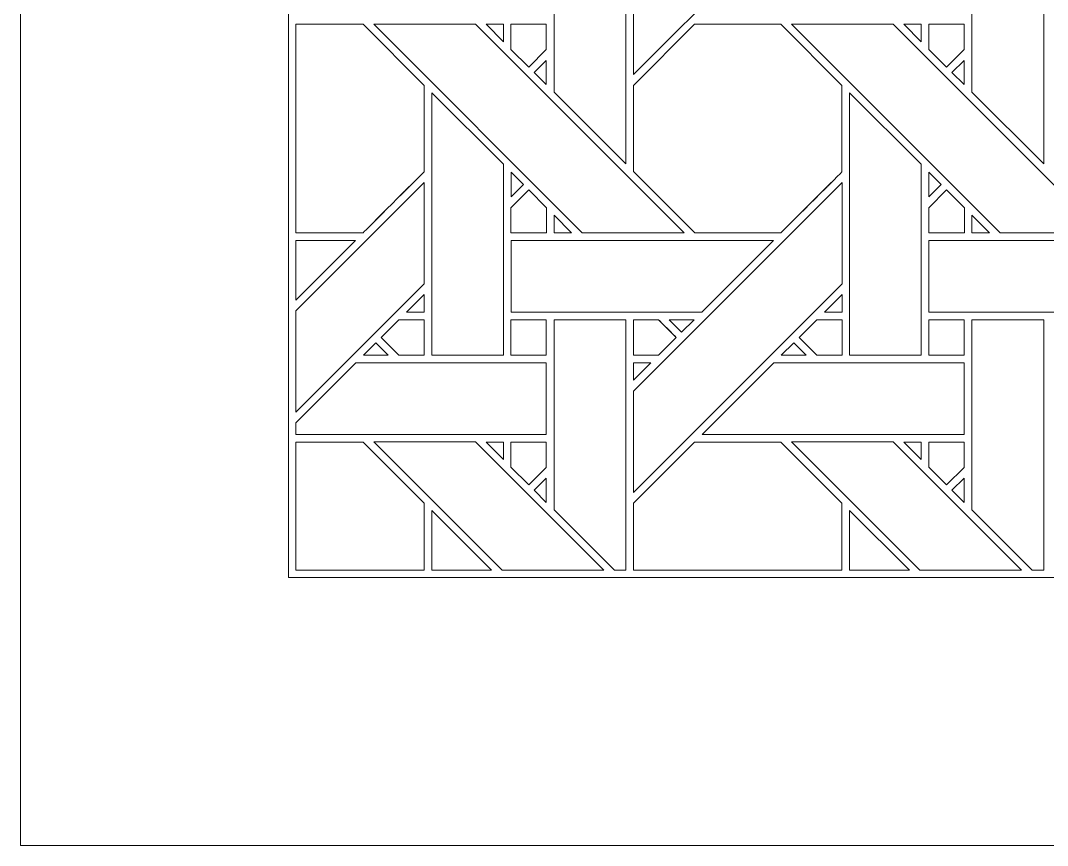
# Model space of a CAD drawing. Header units: inches. Extents: x 8.38 to 16.38, y 5.09 to 13.09.
# Drawn here: x 8.383 to 10.714, y 5.095 to 6.968 of the extents above; entities that cross this region are included whole.
import ezdxf

# ---------------------------------------------------------------- set-up
doc = ezdxf.new("R2010")
doc.units = ezdxf.units.IN
doc.header["$MEASUREMENT"] = 0
doc.layers.add('Design', color=7, linetype='Continuous', lineweight=0)

msp = doc.modelspace()

# ---------------------------------------------------------------- linework, layer by layer
at = {"layer": 'Design'}
for points, knots in [([(8.3829, 13.0948), (8.3829, 13.0948), (8.3829, 5.0948), (8.3829, 5.0948), (8.3829, 5.0948), (16.3829, 5.0948), (16.3829, 5.0948), (16.3829, 5.0948), (16.3829, 13.0948), (16.3829, 13.0948), (16.3829, 13.0948), (8.3829, 13.0948), (8.3829, 13.0948)], [0, 0, 0, 0, 1, 1, 1, 2, 2, 2, 3, 3, 3, 4, 4, 4, 4]), ([(8.9912, 12.4864), (8.9912, 12.4864), (8.9912, 5.7031), (8.9912, 5.7031), (8.9912, 5.7031), (15.7745, 5.7031), (15.7745, 5.7031), (15.7745, 5.7031), (15.7745, 12.4864), (15.7745, 12.4864), (15.7745, 12.4864), (8.9912, 12.4864), (8.9912, 12.4864)], [0, 0, 0, 0, 1, 1, 1, 2, 2, 2, 3, 3, 3, 4, 4, 4, 4]), ([(9.7742, 7.0756), (9.7742, 7.0756), (10.2479, 7.5492), (10.2479, 7.5492), (10.2479, 7.5492), (10.2479, 7.3192), (10.2479, 7.3192), (10.2479, 7.3192), (9.7742, 6.8455), (9.7742, 6.8455), (9.7742, 6.8455), (9.7742, 7.0756), (9.7742, 7.0756)], [0, 0, 0, 0, 1, 1, 1, 2, 2, 2, 3, 3, 3, 4, 4, 4, 4]), ([(9.7571, 7.2377), (9.7571, 7.2377), (9.7571, 6.6426), (9.7571, 6.6426), (9.7571, 6.6426), (9.5942, 6.8055), (9.5942, 6.8055), (9.5942, 6.8055), (9.5942, 7.2377), (9.5942, 7.2377), (9.5942, 7.2377), (9.7571, 7.2377), (9.7571, 7.2377)], [0, 0, 0, 0, 1, 1, 1, 2, 2, 2, 3, 3, 3, 4, 4, 4, 4]), ([(10.7058, 7.2377), (10.7058, 7.2377), (10.7058, 6.6426), (10.7058, 6.6426), (10.7058, 6.6426), (10.5429, 6.8055), (10.5429, 6.8055), (10.5429, 6.8055), (10.5429, 7.2377), (10.5429, 7.2377), (10.5429, 7.2377), (10.7058, 7.2377), (10.7058, 7.2377)], [0, 0, 0, 0, 1, 1, 1, 2, 2, 2, 3, 3, 3, 4, 4, 4, 4]), ([(9.1604, 6.9598), (9.1604, 6.9598), (9.2991, 6.8211), (9.2991, 6.8211), (9.2991, 6.8211), (9.2991, 6.6249), (9.2991, 6.6249), (9.2813, 6.607), (9.1694, 6.4952), (9.1604, 6.4862), (9.1604, 6.4862), (9.0079, 6.4862), (9.0079, 6.4862), (9.0079, 6.4862), (9.0079, 6.9598), (9.0079, 6.9598), (9.0079, 6.9598), (9.1604, 6.9598), (9.1604, 6.9598)], [0, 0, 0, 0, 1, 1, 1, 2, 2, 2, 3, 3, 3, 4, 4, 4, 5, 5, 5, 6, 6, 6, 6]), ([(9.0079, 6.9598), (9.0079, 6.9598), (9.1604, 6.9598), (9.1604, 6.9598), (9.1604, 6.9598), (9.2991, 6.8211), (9.2991, 6.8211), (9.2991, 6.8211), (9.2991, 6.6249), (9.2991, 6.6249), (9.2811, 6.6068), (9.1693, 6.4951), (9.1604, 6.4862), (9.1604, 6.4862), (9.0079, 6.4862), (9.0079, 6.4862), (9.0079, 6.4862), (9.0079, 6.9598), (9.0079, 6.9598)], [0, 0, 0, 0, 1, 1, 1, 2, 2, 2, 3, 3, 3, 4, 4, 4, 5, 5, 5, 6, 6, 6, 6]), ([(9.4156, 6.9599), (9.4156, 6.9599), (9.8892, 6.4862), (9.8892, 6.4862), (9.8892, 6.4862), (9.6582, 6.4862), (9.6582, 6.4862), (9.6582, 6.4862), (9.1846, 6.9599), (9.1846, 6.9599), (9.1846, 6.9599), (9.4156, 6.9599), (9.4156, 6.9599)], [0, 0, 0, 0, 1, 1, 1, 2, 2, 2, 3, 3, 3, 4, 4, 4, 4]), ([(9.4791, 6.9599), (9.4791, 6.9599), (9.4791, 6.92), (9.4791, 6.92), (9.4791, 6.92), (9.4397, 6.9599), (9.4397, 6.9599), (9.4397, 6.9599), (9.4791, 6.9599), (9.4791, 6.9599)], [0, 0, 0, 0, 1, 1, 1, 2, 2, 2, 3, 3, 3, 3]), ([(9.5766, 6.9599), (9.5766, 6.9599), (9.5766, 6.9023), (9.5766, 6.9023), (9.5766, 6.9023), (9.5366, 6.8623), (9.5366, 6.8623), (9.5366, 6.8623), (9.4963, 6.9027), (9.4963, 6.9027), (9.4963, 6.9027), (9.4963, 6.9599), (9.4963, 6.9599), (9.4963, 6.9599), (9.5766, 6.9599), (9.5766, 6.9599)], [0, 0, 0, 0, 1, 1, 1, 2, 2, 2, 3, 3, 3, 4, 4, 4, 5, 5, 5, 5]), ([(9.5366, 6.8623), (9.5366, 6.8623), (9.4963, 6.9027), (9.4963, 6.9027), (9.4963, 6.9027), (9.4963, 6.9599), (9.4963, 6.9599), (9.4963, 6.9599), (9.5766, 6.9599), (9.5766, 6.9599), (9.5766, 6.9599), (9.5766, 6.9023), (9.5766, 6.9023), (9.5766, 6.9023), (9.5366, 6.8623), (9.5366, 6.8623)], [0, 0, 0, 0, 1, 1, 1, 2, 2, 2, 3, 3, 3, 4, 4, 4, 5, 5, 5, 5]), ([(9.7742, 6.6255), (9.7742, 6.6255), (9.7742, 6.8211), (9.7742, 6.8211), (9.7742, 6.8211), (9.9129, 6.9598), (9.9129, 6.9598), (9.9129, 6.9598), (10.1091, 6.9598), (10.1091, 6.9598), (10.1091, 6.9598), (10.2478, 6.8211), (10.2478, 6.8211), (10.2478, 6.8211), (10.2478, 6.6249), (10.2478, 6.6249), (10.23, 6.607), (10.1181, 6.4952), (10.1091, 6.4862), (10.1091, 6.4862), (9.9134, 6.4862), (9.9134, 6.4862), (9.9134, 6.4862), (9.7742, 6.6255), (9.7742, 6.6255)], [0, 0, 0, 0, 1, 1, 1, 2, 2, 2, 3, 3, 3, 4, 4, 4, 5, 5, 5, 6, 6, 6, 7, 7, 7, 8, 8, 8, 8]), ([(9.7742, 6.8211), (9.7742, 6.8211), (9.9129, 6.9598), (9.9129, 6.9598), (9.9129, 6.9598), (10.1091, 6.9598), (10.1091, 6.9598), (10.1091, 6.9598), (10.2478, 6.8211), (10.2478, 6.8211), (10.2478, 6.8211), (10.2478, 6.6249), (10.2478, 6.6249), (10.2297, 6.6066), (10.1178, 6.4949), (10.1091, 6.4862), (10.1091, 6.4862), (9.9134, 6.4862), (9.9134, 6.4862), (9.9134, 6.4862), (9.7742, 6.6255), (9.7742, 6.6255), (9.7742, 6.6255), (9.7742, 6.8211), (9.7742, 6.8211)], [0, 0, 0, 0, 1, 1, 1, 2, 2, 2, 3, 3, 3, 4, 4, 4, 5, 5, 5, 6, 6, 6, 7, 7, 7, 8, 8, 8, 8]), ([(10.1334, 6.9599), (10.1334, 6.9599), (10.3643, 6.9599), (10.3643, 6.9599), (10.3643, 6.9599), (10.838, 6.4862), (10.838, 6.4862), (10.838, 6.4862), (10.6069, 6.4862), (10.6069, 6.4862), (10.6069, 6.4862), (10.1334, 6.9599), (10.1334, 6.9599)], [0, 0, 0, 0, 1, 1, 1, 2, 2, 2, 3, 3, 3, 4, 4, 4, 4]), ([(10.4279, 6.9599), (10.4279, 6.9599), (10.4279, 6.9201), (10.4279, 6.9201), (10.4279, 6.9201), (10.3884, 6.9599), (10.3884, 6.9599), (10.3884, 6.9599), (10.4279, 6.9599), (10.4279, 6.9599)], [0, 0, 0, 0, 1, 1, 1, 2, 2, 2, 3, 3, 3, 3]), ([(10.5253, 6.9599), (10.5253, 6.9599), (10.5253, 6.9023), (10.5253, 6.9023), (10.5253, 6.9023), (10.4854, 6.8623), (10.4854, 6.8623), (10.4854, 6.8623), (10.445, 6.9027), (10.445, 6.9027), (10.445, 6.9027), (10.445, 6.9599), (10.445, 6.9599), (10.445, 6.9599), (10.5253, 6.9599), (10.5253, 6.9599)], [0, 0, 0, 0, 1, 1, 1, 2, 2, 2, 3, 3, 3, 4, 4, 4, 5, 5, 5, 5]), ([(10.4854, 6.8623), (10.4854, 6.8623), (10.445, 6.9027), (10.445, 6.9027), (10.445, 6.9027), (10.445, 6.9599), (10.445, 6.9599), (10.445, 6.9599), (10.5253, 6.9599), (10.5253, 6.9599), (10.5253, 6.9599), (10.5253, 6.9023), (10.5253, 6.9023), (10.5253, 6.9023), (10.4854, 6.8623), (10.4854, 6.8623)], [0, 0, 0, 0, 1, 1, 1, 2, 2, 2, 3, 3, 3, 4, 4, 4, 5, 5, 5, 5]), ([(9.5766, 6.878), (9.5766, 6.878), (9.5766, 6.8229), (9.5766, 6.8229), (9.5766, 6.8229), (9.5488, 6.8503), (9.5488, 6.8503), (9.5488, 6.8503), (9.5766, 6.878), (9.5766, 6.878)], [0, 0, 0, 0, 1, 1, 1, 2, 2, 2, 3, 3, 3, 3]), ([(10.5253, 6.878), (10.5253, 6.878), (10.5253, 6.8229), (10.5253, 6.8229), (10.5253, 6.8229), (10.4976, 6.8503), (10.4976, 6.8503), (10.4976, 6.8503), (10.5253, 6.878), (10.5253, 6.878)], [0, 0, 0, 0, 1, 1, 1, 2, 2, 2, 3, 3, 3, 3]), ([(9.4791, 6.6419), (9.4791, 6.6419), (9.4791, 6.2082), (9.4791, 6.2082), (9.4791, 6.2082), (9.3163, 6.2082), (9.3163, 6.2082), (9.3163, 6.2082), (9.3163, 6.8041), (9.3163, 6.8041), (9.3163, 6.8041), (9.4791, 6.6419), (9.4791, 6.6419)], [0, 0, 0, 0, 1, 1, 1, 2, 2, 2, 3, 3, 3, 4, 4, 4, 4]), ([(10.4278, 6.6419), (10.4278, 6.6419), (10.4278, 6.2082), (10.4278, 6.2082), (10.4278, 6.2082), (10.265, 6.2082), (10.265, 6.2082), (10.265, 6.2082), (10.265, 6.8041), (10.265, 6.8041), (10.265, 6.8041), (10.4278, 6.6419), (10.4278, 6.6419)], [0, 0, 0, 0, 1, 1, 1, 2, 2, 2, 3, 3, 3, 4, 4, 4, 4]), ([(9.4964, 6.5677), (9.4964, 6.5677), (9.4964, 6.6244), (9.4964, 6.6244), (9.4964, 6.6244), (9.5246, 6.5958), (9.5246, 6.5958), (9.5246, 6.5958), (9.4964, 6.5677), (9.4964, 6.5677)], [0, 0, 0, 0, 1, 1, 1, 2, 2, 2, 3, 3, 3, 3]), ([(10.4451, 6.5677), (10.4451, 6.5677), (10.4451, 6.6244), (10.4451, 6.6244), (10.4451, 6.6244), (10.4733, 6.5958), (10.4733, 6.5958), (10.4733, 6.5958), (10.4451, 6.5677), (10.4451, 6.5677)], [0, 0, 0, 0, 1, 1, 1, 2, 2, 2, 3, 3, 3, 3]), ([(9.2992, 6.6005), (9.2992, 6.6005), (9.2992, 6.3705), (9.2992, 6.3705), (9.2992, 6.3705), (9.0079, 6.0792), (9.0079, 6.0792), (9.0079, 6.0792), (9.0079, 6.3092), (9.0079, 6.3092), (9.0079, 6.3092), (9.2992, 6.6005), (9.2992, 6.6005)], [0, 0, 0, 0, 1, 1, 1, 2, 2, 2, 3, 3, 3, 4, 4, 4, 4]), ([(9.7742, 6.1269), (9.7742, 6.1269), (10.2479, 6.6005), (10.2479, 6.6005), (10.2479, 6.6005), (10.2479, 6.3705), (10.2479, 6.3705), (10.2479, 6.3705), (9.7742, 5.8968), (9.7742, 5.8968), (9.7742, 5.8968), (9.7742, 6.1269), (9.7742, 6.1269)], [0, 0, 0, 0, 1, 1, 1, 2, 2, 2, 3, 3, 3, 4, 4, 4, 4]), ([(9.4963, 6.486), (9.4963, 6.486), (9.4963, 6.5433), (9.4963, 6.5433), (9.4963, 6.5433), (9.5367, 6.5836), (9.5367, 6.5836), (9.5367, 6.5836), (9.577, 6.5433), (9.577, 6.5433), (9.577, 6.5433), (9.577, 6.486), (9.577, 6.486), (9.577, 6.486), (9.4963, 6.486), (9.4963, 6.486)], [0, 0, 0, 0, 1, 1, 1, 2, 2, 2, 3, 3, 3, 4, 4, 4, 5, 5, 5, 5]), ([(9.5367, 6.5836), (9.5367, 6.5836), (9.577, 6.5433), (9.577, 6.5433), (9.577, 6.5433), (9.577, 6.486), (9.577, 6.486), (9.577, 6.486), (9.4963, 6.486), (9.4963, 6.486), (9.4963, 6.486), (9.4963, 6.5433), (9.4963, 6.5433), (9.4963, 6.5433), (9.5367, 6.5836), (9.5367, 6.5836)], [0, 0, 0, 0, 1, 1, 1, 2, 2, 2, 3, 3, 3, 4, 4, 4, 5, 5, 5, 5]), ([(10.4451, 6.486), (10.4451, 6.486), (10.4451, 6.5433), (10.4451, 6.5433), (10.4451, 6.5433), (10.4854, 6.5836), (10.4854, 6.5836), (10.4854, 6.5836), (10.5257, 6.5433), (10.5257, 6.5433), (10.5257, 6.5433), (10.5257, 6.486), (10.5257, 6.486), (10.5257, 6.486), (10.4451, 6.486), (10.4451, 6.486)], [0, 0, 0, 0, 1, 1, 1, 2, 2, 2, 3, 3, 3, 4, 4, 4, 5, 5, 5, 5]), ([(10.4451, 6.486), (10.4451, 6.486), (10.4451, 6.5433), (10.4451, 6.5433), (10.4451, 6.5433), (10.4854, 6.5836), (10.4854, 6.5836), (10.4854, 6.5836), (10.5257, 6.5433), (10.5257, 6.5433), (10.5257, 6.5433), (10.5257, 6.486), (10.5257, 6.486), (10.5257, 6.486), (10.4451, 6.486), (10.4451, 6.486)], [0, 0, 0, 0, 1, 1, 1, 2, 2, 2, 3, 3, 3, 4, 4, 4, 5, 5, 5, 5]), ([(9.634, 6.4862), (9.634, 6.4862), (9.5943, 6.4862), (9.5943, 6.4862), (9.5943, 6.4862), (9.5943, 6.526), (9.5943, 6.526), (9.5943, 6.526), (9.634, 6.4862), (9.634, 6.4862)], [0, 0, 0, 0, 1, 1, 1, 2, 2, 2, 3, 3, 3, 3]), ([(10.5827, 6.4862), (10.5827, 6.4862), (10.543, 6.4862), (10.543, 6.4862), (10.543, 6.4862), (10.543, 6.526), (10.543, 6.526), (10.543, 6.526), (10.5827, 6.4862), (10.5827, 6.4862)], [0, 0, 0, 0, 1, 1, 1, 2, 2, 2, 3, 3, 3, 3]), ([(9.1433, 6.469), (9.1433, 6.469), (9.0079, 6.3335), (9.0079, 6.3335), (9.0079, 6.3335), (9.0079, 6.469), (9.0079, 6.469), (9.0079, 6.469), (9.1433, 6.469), (9.1433, 6.469)], [0, 0, 0, 0, 1, 1, 1, 2, 2, 2, 3, 3, 3, 3]), ([(9.4964, 6.3063), (9.4964, 6.3063), (9.4964, 6.469), (9.4964, 6.469), (9.4964, 6.469), (10.0921, 6.469), (10.0921, 6.469), (10.0921, 6.469), (9.9293, 6.3063), (9.9293, 6.3063), (9.9293, 6.3063), (9.4964, 6.3063), (9.4964, 6.3063)], [0, 0, 0, 0, 1, 1, 1, 2, 2, 2, 3, 3, 3, 4, 4, 4, 4]), ([(10.4451, 6.3063), (10.4451, 6.3063), (10.4451, 6.469), (10.4451, 6.469), (10.4451, 6.469), (11.0408, 6.469), (11.0408, 6.469), (11.0408, 6.469), (10.8781, 6.3063), (10.8781, 6.3063), (10.8781, 6.3063), (10.4451, 6.3063), (10.4451, 6.3063)], [0, 0, 0, 0, 1, 1, 1, 2, 2, 2, 3, 3, 3, 4, 4, 4, 4]), ([(9.2594, 6.3063), (9.2594, 6.3063), (9.2992, 6.3461), (9.2992, 6.3461), (9.2992, 6.3461), (9.2992, 6.3063), (9.2992, 6.3063), (9.2992, 6.3063), (9.2594, 6.3063), (9.2594, 6.3063)], [0, 0, 0, 0, 1, 1, 1, 2, 2, 2, 3, 3, 3, 3]), ([(10.2081, 6.3063), (10.2081, 6.3063), (10.2479, 6.3461), (10.2479, 6.3461), (10.2479, 6.3461), (10.2479, 6.3063), (10.2479, 6.3063), (10.2479, 6.3063), (10.2081, 6.3063), (10.2081, 6.3063)], [0, 0, 0, 0, 1, 1, 1, 2, 2, 2, 3, 3, 3, 3]), ([(9.2421, 6.289), (9.2421, 6.289), (9.2991, 6.289), (9.2991, 6.289), (9.2991, 6.289), (9.2991, 6.2082), (9.2991, 6.2082), (9.2991, 6.2082), (9.242, 6.2082), (9.242, 6.2082), (9.242, 6.2082), (9.2017, 6.2486), (9.2017, 6.2486), (9.2017, 6.2486), (9.2421, 6.289), (9.2421, 6.289)], [0, 0, 0, 0, 1, 1, 1, 2, 2, 2, 3, 3, 3, 4, 4, 4, 5, 5, 5, 5]), ([(9.2991, 6.289), (9.2991, 6.289), (9.2991, 6.2082), (9.2991, 6.2082), (9.2991, 6.2082), (9.242, 6.2082), (9.242, 6.2082), (9.242, 6.2082), (9.2017, 6.2486), (9.2017, 6.2486), (9.2017, 6.2486), (9.2421, 6.289), (9.2421, 6.289), (9.2421, 6.289), (9.2991, 6.289), (9.2991, 6.289)], [0, 0, 0, 0, 1, 1, 1, 2, 2, 2, 3, 3, 3, 4, 4, 4, 5, 5, 5, 5]), ([(9.4963, 6.2082), (9.4963, 6.2082), (9.4963, 6.289), (9.4963, 6.289), (9.4963, 6.289), (9.5766, 6.289), (9.5766, 6.289), (9.5766, 6.289), (9.5766, 6.2082), (9.5766, 6.2082), (9.5766, 6.2082), (9.4963, 6.2082), (9.4963, 6.2082)], [0, 0, 0, 0, 1, 1, 1, 2, 2, 2, 3, 3, 3, 4, 4, 4, 4]), ([(9.5766, 6.289), (9.5766, 6.289), (9.5766, 6.2082), (9.5766, 6.2082), (9.5766, 6.2082), (9.4963, 6.2082), (9.4963, 6.2082), (9.4963, 6.2082), (9.4963, 6.289), (9.4963, 6.289), (9.4963, 6.289), (9.5766, 6.289), (9.5766, 6.289)], [0, 0, 0, 0, 1, 1, 1, 2, 2, 2, 3, 3, 3, 4, 4, 4, 4]), ([(9.7571, 5.7198), (9.7571, 5.7198), (9.7312, 5.7198), (9.7312, 5.7198), (9.7312, 5.7198), (9.5942, 5.8568), (9.5942, 5.8568), (9.5942, 5.8568), (9.5942, 6.289), (9.5942, 6.289), (9.5942, 6.289), (9.7571, 6.289), (9.7571, 6.289), (9.7571, 6.289), (9.7571, 5.7198), (9.7571, 5.7198)], [0, 0, 0, 0, 1, 1, 1, 2, 2, 2, 3, 3, 3, 4, 4, 4, 5, 5, 5, 5]), ([(9.8716, 6.2486), (9.8716, 6.2486), (9.8312, 6.2082), (9.8312, 6.2082), (9.8312, 6.2082), (9.7742, 6.2082), (9.7742, 6.2082), (9.7742, 6.2082), (9.7742, 6.289), (9.7742, 6.289), (9.7742, 6.289), (9.8313, 6.289), (9.8313, 6.289), (9.8364, 6.2839), (9.8672, 6.2531), (9.8716, 6.2486)], [0, 0, 0, 0, 1, 1, 1, 2, 2, 2, 3, 3, 3, 4, 4, 4, 5, 5, 5, 5]), ([(9.7742, 6.289), (9.7742, 6.289), (9.8313, 6.289), (9.8313, 6.289), (9.8369, 6.2834), (9.8716, 6.2486), (9.8716, 6.2486), (9.8716, 6.2486), (9.8312, 6.2082), (9.8312, 6.2082), (9.8312, 6.2082), (9.7742, 6.2082), (9.7742, 6.2082), (9.7742, 6.2082), (9.7742, 6.289), (9.7742, 6.289)], [0, 0, 0, 0, 1, 1, 1, 2, 2, 2, 3, 3, 3, 4, 4, 4, 5, 5, 5, 5]), ([(9.9121, 6.289), (9.9121, 6.289), (9.8838, 6.2608), (9.8838, 6.2608), (9.8838, 6.2608), (9.8556, 6.289), (9.8556, 6.289), (9.8556, 6.289), (9.9121, 6.289), (9.9121, 6.289)], [0, 0, 0, 0, 1, 1, 1, 2, 2, 2, 3, 3, 3, 3]), ([(10.1908, 6.289), (10.1908, 6.289), (10.2479, 6.289), (10.2479, 6.289), (10.2479, 6.289), (10.2479, 6.2082), (10.2479, 6.2082), (10.2479, 6.2082), (10.1907, 6.2082), (10.1907, 6.2082), (10.1907, 6.2082), (10.1504, 6.2486), (10.1504, 6.2486), (10.1504, 6.2486), (10.1908, 6.289), (10.1908, 6.289)], [0, 0, 0, 0, 1, 1, 1, 2, 2, 2, 3, 3, 3, 4, 4, 4, 5, 5, 5, 5]), ([(10.1504, 6.2486), (10.1504, 6.2486), (10.1908, 6.289), (10.1908, 6.289), (10.1908, 6.289), (10.2479, 6.289), (10.2479, 6.289), (10.2479, 6.289), (10.2479, 6.2082), (10.2479, 6.2082), (10.2479, 6.2082), (10.1907, 6.2082), (10.1907, 6.2082), (10.1907, 6.2082), (10.1504, 6.2486), (10.1504, 6.2486)], [0, 0, 0, 0, 1, 1, 1, 2, 2, 2, 3, 3, 3, 4, 4, 4, 5, 5, 5, 5]), ([(10.4451, 6.2082), (10.4451, 6.2082), (10.4451, 6.289), (10.4451, 6.289), (10.4451, 6.289), (10.5253, 6.289), (10.5253, 6.289), (10.5253, 6.289), (10.5253, 6.2082), (10.5253, 6.2082), (10.5253, 6.2082), (10.4451, 6.2082), (10.4451, 6.2082)], [0, 0, 0, 0, 1, 1, 1, 2, 2, 2, 3, 3, 3, 4, 4, 4, 4]), ([(10.4451, 6.289), (10.4451, 6.289), (10.5253, 6.289), (10.5253, 6.289), (10.5253, 6.289), (10.5253, 6.2082), (10.5253, 6.2082), (10.5253, 6.2082), (10.4451, 6.2082), (10.4451, 6.2082), (10.4451, 6.2082), (10.4451, 6.289), (10.4451, 6.289)], [0, 0, 0, 0, 1, 1, 1, 2, 2, 2, 3, 3, 3, 4, 4, 4, 4]), ([(10.7058, 5.7198), (10.7058, 5.7198), (10.6799, 5.7198), (10.6799, 5.7198), (10.6799, 5.7198), (10.5429, 5.8568), (10.5429, 5.8568), (10.5429, 5.8568), (10.5429, 6.289), (10.5429, 6.289), (10.5429, 6.289), (10.7058, 6.289), (10.7058, 6.289), (10.7058, 6.289), (10.7058, 5.7198), (10.7058, 5.7198)], [0, 0, 0, 0, 1, 1, 1, 2, 2, 2, 3, 3, 3, 4, 4, 4, 5, 5, 5, 5]), ([(9.2178, 6.2082), (9.2178, 6.2082), (9.1613, 6.2082), (9.1613, 6.2082), (9.1613, 6.2082), (9.1896, 6.2365), (9.1896, 6.2365), (9.1896, 6.2365), (9.2178, 6.2082), (9.2178, 6.2082)], [0, 0, 0, 0, 1, 1, 1, 2, 2, 2, 3, 3, 3, 3]), ([(10.1666, 6.2082), (10.1666, 6.2082), (10.11, 6.2082), (10.11, 6.2082), (10.11, 6.2082), (10.1383, 6.2365), (10.1383, 6.2365), (10.1383, 6.2365), (10.1666, 6.2082), (10.1666, 6.2082)], [0, 0, 0, 0, 1, 1, 1, 2, 2, 2, 3, 3, 3, 3]), ([(9.0079, 6.0283), (9.0079, 6.0283), (9.0079, 6.0548), (9.0079, 6.0548), (9.0079, 6.0548), (9.1442, 6.1911), (9.1442, 6.1911), (9.1442, 6.1911), (9.5766, 6.1911), (9.5766, 6.1911), (9.5766, 6.1911), (9.5766, 6.0283), (9.5766, 6.0283), (9.5766, 6.0283), (9.0079, 6.0283), (9.0079, 6.0283)], [0, 0, 0, 0, 1, 1, 1, 2, 2, 2, 3, 3, 3, 4, 4, 4, 5, 5, 5, 5]), ([(9.8141, 6.1911), (9.8141, 6.1911), (9.7742, 6.1513), (9.7742, 6.1513), (9.7742, 6.1513), (9.7742, 6.1911), (9.7742, 6.1911), (9.7742, 6.1911), (9.8141, 6.1911), (9.8141, 6.1911)], [0, 0, 0, 0, 1, 1, 1, 2, 2, 2, 3, 3, 3, 3]), ([(9.9301, 6.0283), (9.9301, 6.0283), (10.0929, 6.1911), (10.0929, 6.1911), (10.0929, 6.1911), (10.5253, 6.1911), (10.5253, 6.1911), (10.5253, 6.1911), (10.5253, 6.0283), (10.5253, 6.0283), (10.5253, 6.0283), (9.9301, 6.0283), (9.9301, 6.0283)], [0, 0, 0, 0, 1, 1, 1, 2, 2, 2, 3, 3, 3, 4, 4, 4, 4]), ([(9.0079, 5.7198), (9.0079, 5.7198), (9.0079, 6.0111), (9.0079, 6.0111), (9.0079, 6.0111), (9.1604, 6.0111), (9.1604, 6.0111), (9.1604, 6.0111), (9.2991, 5.8724), (9.2991, 5.8724), (9.2991, 5.8724), (9.2991, 5.7198), (9.2991, 5.7198), (9.2991, 5.7198), (9.0079, 5.7198), (9.0079, 5.7198)], [0, 0, 0, 0, 1, 1, 1, 2, 2, 2, 3, 3, 3, 4, 4, 4, 5, 5, 5, 5]), ([(9.0079, 5.7198), (9.0079, 5.7198), (9.0079, 6.0111), (9.0079, 6.0111), (9.0079, 6.0111), (9.1604, 6.0111), (9.1604, 6.0111), (9.1604, 6.0111), (9.2991, 5.8724), (9.2991, 5.8724), (9.2991, 5.8724), (9.2991, 5.7198), (9.2991, 5.7198), (9.2991, 5.7198), (9.0079, 5.7198), (9.0079, 5.7198)], [0, 0, 0, 0, 1, 1, 1, 2, 2, 2, 3, 3, 3, 4, 4, 4, 5, 5, 5, 5]), ([(9.1846, 6.0112), (9.1846, 6.0112), (9.4156, 6.0112), (9.4156, 6.0112), (9.4156, 6.0112), (9.707, 5.7198), (9.707, 5.7198), (9.707, 5.7198), (9.476, 5.7198), (9.476, 5.7198), (9.476, 5.7198), (9.1846, 6.0112), (9.1846, 6.0112)], [0, 0, 0, 0, 1, 1, 1, 2, 2, 2, 3, 3, 3, 4, 4, 4, 4]), ([(9.4791, 6.0111), (9.4791, 6.0111), (9.4791, 5.9713), (9.4791, 5.9713), (9.4791, 5.9713), (9.4397, 6.0111), (9.4397, 6.0111), (9.4397, 6.0111), (9.4791, 6.0111), (9.4791, 6.0111)], [0, 0, 0, 0, 1, 1, 1, 2, 2, 2, 3, 3, 3, 3]), ([(9.5766, 6.0111), (9.5766, 6.0111), (9.5766, 5.9535), (9.5766, 5.9535), (9.5766, 5.9535), (9.5366, 5.9136), (9.5366, 5.9136), (9.5366, 5.9136), (9.4963, 5.9539), (9.4963, 5.9539), (9.4963, 5.9539), (9.4963, 6.0111), (9.4963, 6.0111), (9.4963, 6.0111), (9.5766, 6.0111), (9.5766, 6.0111)], [0, 0, 0, 0, 1, 1, 1, 2, 2, 2, 3, 3, 3, 4, 4, 4, 5, 5, 5, 5]), ([(9.5366, 5.9136), (9.5366, 5.9136), (9.4963, 5.9539), (9.4963, 5.9539), (9.4963, 5.9539), (9.4963, 6.0111), (9.4963, 6.0111), (9.4963, 6.0111), (9.5766, 6.0111), (9.5766, 6.0111), (9.5766, 6.0111), (9.5766, 5.9535), (9.5766, 5.9535), (9.5766, 5.9535), (9.5366, 5.9136), (9.5366, 5.9136)], [0, 0, 0, 0, 1, 1, 1, 2, 2, 2, 3, 3, 3, 4, 4, 4, 5, 5, 5, 5]), ([(9.7742, 5.7198), (9.7742, 5.7198), (9.7742, 5.8724), (9.7742, 5.8724), (9.7742, 5.8724), (9.9129, 6.0111), (9.9129, 6.0111), (9.9129, 6.0111), (10.1091, 6.0111), (10.1091, 6.0111), (10.1091, 6.0111), (10.2478, 5.8724), (10.2478, 5.8724), (10.2478, 5.8724), (10.2478, 5.7198), (10.2478, 5.7198), (10.2478, 5.7198), (9.7742, 5.7198), (9.7742, 5.7198)], [0, 0, 0, 0, 1, 1, 1, 2, 2, 2, 3, 3, 3, 4, 4, 4, 5, 5, 5, 6, 6, 6, 6]), ([(9.7742, 5.7198), (9.7742, 5.7198), (9.7742, 5.8724), (9.7742, 5.8724), (9.7742, 5.8724), (9.9129, 6.0111), (9.9129, 6.0111), (9.9129, 6.0111), (10.1091, 6.0111), (10.1091, 6.0111), (10.1091, 6.0111), (10.2478, 5.8724), (10.2478, 5.8724), (10.2478, 5.8724), (10.2478, 5.7198), (10.2478, 5.7198), (10.2478, 5.7198), (9.7742, 5.7198), (9.7742, 5.7198)], [0, 0, 0, 0, 1, 1, 1, 2, 2, 2, 3, 3, 3, 4, 4, 4, 5, 5, 5, 6, 6, 6, 6]), ([(10.1334, 6.0112), (10.1334, 6.0112), (10.3643, 6.0112), (10.3643, 6.0112), (10.3643, 6.0112), (10.6557, 5.7198), (10.6557, 5.7198), (10.6557, 5.7198), (10.4247, 5.7198), (10.4247, 5.7198), (10.4247, 5.7198), (10.1334, 6.0112), (10.1334, 6.0112)], [0, 0, 0, 0, 1, 1, 1, 2, 2, 2, 3, 3, 3, 4, 4, 4, 4]), ([(10.4279, 6.0111), (10.4279, 6.0111), (10.4279, 5.9713), (10.4279, 5.9713), (10.4279, 5.9713), (10.3884, 6.0111), (10.3884, 6.0111), (10.3884, 6.0111), (10.4279, 6.0111), (10.4279, 6.0111)], [0, 0, 0, 0, 1, 1, 1, 2, 2, 2, 3, 3, 3, 3]), ([(10.5253, 6.0111), (10.5253, 6.0111), (10.5253, 5.9535), (10.5253, 5.9535), (10.5253, 5.9535), (10.4854, 5.9136), (10.4854, 5.9136), (10.4854, 5.9136), (10.445, 5.9539), (10.445, 5.9539), (10.445, 5.9539), (10.445, 6.0111), (10.445, 6.0111), (10.445, 6.0111), (10.5253, 6.0111), (10.5253, 6.0111)], [0, 0, 0, 0, 1, 1, 1, 2, 2, 2, 3, 3, 3, 4, 4, 4, 5, 5, 5, 5]), ([(10.4854, 5.9136), (10.4854, 5.9136), (10.445, 5.9539), (10.445, 5.9539), (10.445, 5.9539), (10.445, 6.0111), (10.445, 6.0111), (10.445, 6.0111), (10.5253, 6.0111), (10.5253, 6.0111), (10.5253, 6.0111), (10.5253, 5.9535), (10.5253, 5.9535), (10.5253, 5.9535), (10.4854, 5.9136), (10.4854, 5.9136)], [0, 0, 0, 0, 1, 1, 1, 2, 2, 2, 3, 3, 3, 4, 4, 4, 5, 5, 5, 5]), ([(9.5766, 5.9293), (9.5766, 5.9293), (9.5766, 5.8741), (9.5766, 5.8741), (9.5766, 5.8741), (9.5488, 5.9015), (9.5488, 5.9015), (9.5488, 5.9015), (9.5766, 5.9293), (9.5766, 5.9293)], [0, 0, 0, 0, 1, 1, 1, 2, 2, 2, 3, 3, 3, 3]), ([(10.5253, 5.9293), (10.5253, 5.9293), (10.5253, 5.8741), (10.5253, 5.8741), (10.5253, 5.8741), (10.4976, 5.9015), (10.4976, 5.9015), (10.4976, 5.9015), (10.5253, 5.9293), (10.5253, 5.9293)], [0, 0, 0, 0, 1, 1, 1, 2, 2, 2, 3, 3, 3, 3]), ([(9.3163, 5.7198), (9.3163, 5.7198), (9.3163, 5.8553), (9.3163, 5.8553), (9.3163, 5.8553), (9.4524, 5.7198), (9.4524, 5.7198), (9.4524, 5.7198), (9.3163, 5.7198), (9.3163, 5.7198)], [0, 0, 0, 0, 1, 1, 1, 2, 2, 2, 3, 3, 3, 3]), ([(10.265, 5.7198), (10.265, 5.7198), (10.265, 5.8553), (10.265, 5.8553), (10.265, 5.8553), (10.4011, 5.7198), (10.4011, 5.7198), (10.4011, 5.7198), (10.265, 5.7198), (10.265, 5.7198)], [0, 0, 0, 0, 1, 1, 1, 2, 2, 2, 3, 3, 3, 3])]:
    msp.add_open_spline(points, degree=3, knots=knots, dxfattribs=at)

doc.saveas('drawing.dxf')
